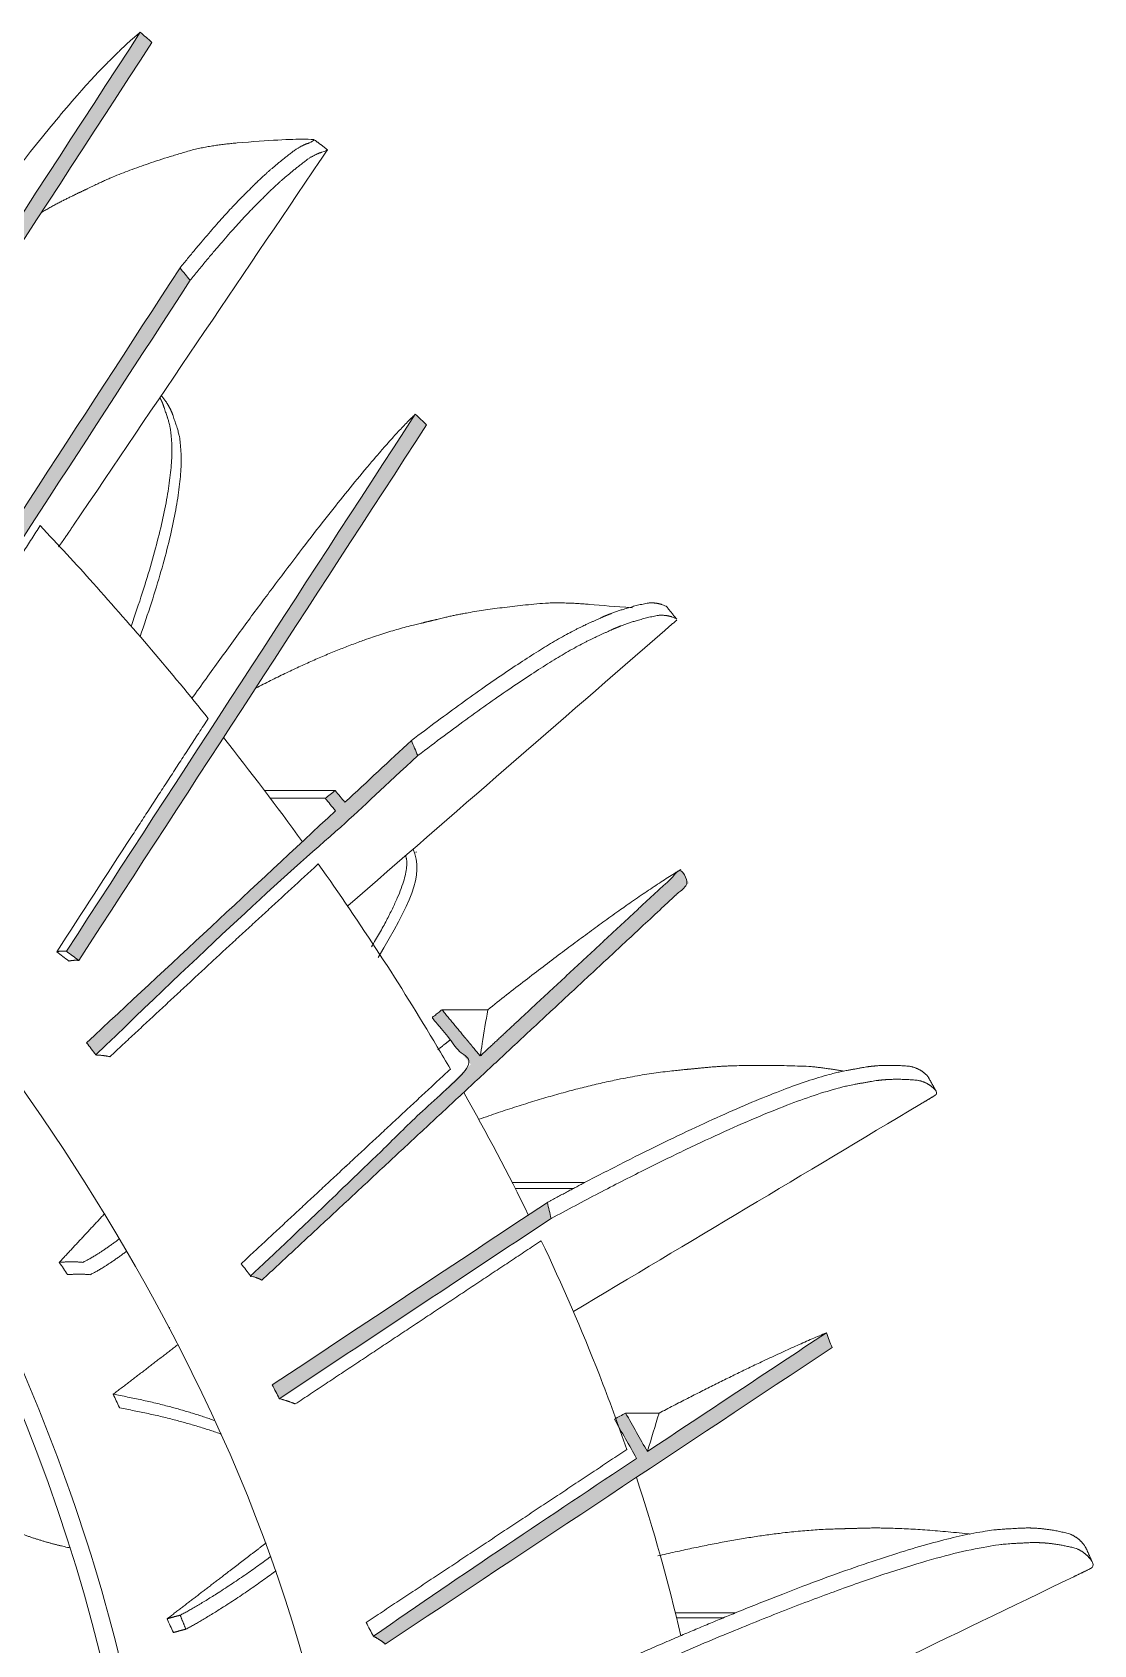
# Model space of a CAD drawing. Header units: metres. Extents: x -0.5 to 11.8, y -0.3 to 7.4.
# Drawn here: x 10.912 to 11.769, y 1.414 to 2.715 of the extents above; entities that cross this region are included whole.
import ezdxf

# ---------------------------------------------------------------- set-up
doc = ezdxf.new("R2010")
doc.units = ezdxf.units.M
doc.header["$MEASUREMENT"] = 0
doc.layers.add('ΣΧΕΔΙΑ', color=140, linetype='Continuous')

msp = doc.modelspace()

# ---------------------------------------------------------------- hatches: boundary and pattern name
at = {"layer": 'ΣΧΕΔΙΑ', "lineweight": 0}
h = msp.add_hatch(color=256, dxfattribs=at)
h.dxf.hatch_style = 1
edge = h.paths.add_edge_path()
edge.add_spline(control_points=[(10.71059384617635, 2.248811229352974), (10.80984210990621, 2.401600485982335), (10.90909037363593, 2.554389742611519), (11.00833863736564, 2.707178999240668)], knot_values=[0, 0, 0, 0, 0.5465829974962446, 0.5465829974962446, 0.5465829974962446, 0.5465829974962446], degree=3, periodic=0)
edge.add_spline(control_points=[(11.00833863736564, 2.707178999240668), (11.00520283087369, 2.709909991740183), (11.00206551051393, 2.712639250243093), (10.99892675858716, 2.715366858385927)], knot_values=[1.106649625031873, 1.106649625031873, 1.106649625031873, 1.106649625031873, 1.119124581132957, 1.119124581132957, 1.119124581132957, 1.119124581132957], degree=3, periodic=0)
edge.add_spline(control_points=[(10.99892675858716, 2.715366858385927), (10.89948085733877, 2.562273345657687), (10.80003495609032, 2.409179832929425), (10.70059010224517, 2.256085638037369)], knot_values=[0.5589781922993098, 0.5589781922993098, 0.5589781922993098, 0.5589781922993098, 1.106649625031873, 1.106649625031873, 1.106649625031873, 1.106649625031873], degree=3, periodic=0)
edge.add_spline(control_points=[(10.70059010224517, 2.256085638037369), (10.7005852050486, 2.256078098860272), (10.70058030785204, 2.256070559683174), (10.70057541065549, 2.256063020506069)], knot_values=[0.5589512220283208, 0.5589512220283208, 0.5589512220283208, 0.5589512220283208, 0.5589781922993098, 0.5589781922993098, 0.5589781922993098, 0.5589781922993098], degree=3, periodic=0)
edge.add_spline(control_points=[(10.70057541065549, 2.256063020506069), (10.70387475557023, 2.253676384764262), (10.70717337319202, 2.251288741854992), (10.71047122694121, 2.248900045470457)], knot_values=[0.5467344111549954, 0.5467344111549954, 0.5467344111549954, 0.5467344111549954, 0.5589512220283209, 0.5589512220283209, 0.5589512220283209, 0.5589512220283209], degree=3, periodic=0)
edge.add_spline(control_points=[(10.71047122692953, 2.24890004545253), (10.71053275400874, 2.248855971606034), (10.71059384617635, 2.248811229352974)], knot_values=[2.781111422077566, 2.781111422077566, 2.781111422077566, 2.783092415299355, 2.783092415299355, 2.783092415299355], weights=[0.9999890554042692, 0.9999943174987839, 1], degree=2, periodic=0)
h = msp.add_hatch(color=256, dxfattribs=at)
h.dxf.hatch_style = 1
edge = h.paths.add_edge_path()
edge.add_spline(control_points=[(10.78743034786848, 2.150153076436723), (10.79067726014339, 2.14760065607048), (10.79392329121404, 2.145047113430557), (10.79716843759198, 2.142492448869817)], knot_values=[0.4443545350578301, 0.4443545350578301, 0.4443545350578301, 0.4443545350578301, 0.4567446770419797, 0.4567446770419797, 0.4567446770419797, 0.4567446770419797], weights=[1, 1, 1, 1], degree=3, periodic=0)
edge.add_spline(control_points=[(10.79716843759198, 2.142492448869817), (10.87785286919503, 2.266706044189938), (10.95853730078524, 2.39091963949037), (11.03922173237505, 2.515133234790241)], knot_values=[0, 0, 0, 0, 0.4443545350578301, 0.4443545350578301, 0.4443545350578301, 0.4443545350578301], weights=[1, 1, 1, 1], degree=3, periodic=0)
edge.add_spline(control_points=[(11.03922173237508, 2.515136561623507), (11.03648882605201, 2.518478948406013), (11.03375591972895, 2.52182133518852), (11.03102301340588, 2.525163721971026)], knot_values=[0.9039251450548242, 0.9039251450548242, 0.9039251450548242, 0.9039251450548242, 1.903925145054824, 1.903925145054824, 1.903925145054824, 1.903925145054824], weights=[1, 1, 1, 1], degree=3, periodic=0)
edge.add_spline(control_points=[(11.03102301340588, 2.525163721971026), (10.94982545823684, 2.400160173475157), (10.8686279030568, 2.275156624962314), (10.78743034786848, 2.150153076436723)], knot_values=[0.4567446770419799, 0.4567446770419799, 0.4567446770419799, 0.4567446770419799, 0.9039251450548244, 0.9039251450548244, 0.9039251450548244, 0.9039251450548244], weights=[1, 1, 1, 1], degree=3, periodic=0)
h = msp.add_hatch(color=256, dxfattribs=at)
h.dxf.hatch_style = 1
edge = h.paths.add_edge_path()
edge.add_spline(control_points=[(11.23007632037976, 2.398536465271121), (11.22702535278086, 2.40139864649754), (11.22397438518208, 2.404260827724016), (11.22092341758335, 2.407123008950528)], knot_values=[0, 0, 0, 0, 0.01255007418139399, 0.01255007418139399, 0.01255007418139399, 0.01255007418139399], degree=3, periodic=0)
edge.add_spline(control_points=[(11.22092341758335, 2.407123008950528), (11.12706149384137, 2.262625835746888), (11.03319957009946, 2.118128662543299), (10.93933764635757, 1.973631489339731)], knot_values=[0.1119280355983663, 0.1119280355983663, 0.1119280355983663, 0.1119280355983663, 0.6288472208984047, 0.6288472208984047, 0.6288472208984047, 0.6288472208984047], degree=3, periodic=0)
edge.add_spline(control_points=[(10.93933764635757, 1.973631489339731), (10.9426430726874, 1.971160876957683), (10.94594769706002, 1.968689189909554), (10.94925151704959, 1.96621642931882)], knot_values=[0, 0, 0, 0, 0.01238014369884849, 0.01238014369884849, 0.01238014369884849, 0.01238014369884849], degree=3, periodic=0)
edge.add_spline(control_points=[(10.94925151704959, 1.96621642931882), (11.04285978482626, 2.110323107969549), (11.13646805260295, 2.2544297866203), (11.23007632037976, 2.398536465271121)], knot_values=[0.1139130507668583, 0.1139130507668583, 0.1139130507668583, 0.1139130507668583, 0.6294352943714587, 0.6294352943714587, 0.6294352943714587, 0.6294352943714587], degree=3, periodic=0)
h = msp.add_hatch(color=256, dxfattribs=at)
h.dxf.hatch_style = 1
edge = h.paths.add_edge_path()
edge.add_spline(control_points=[(11.16411780950355, 2.09381265536917), (11.16149449716292, 2.096975123695948), (11.1588711851134, 2.100137592282273), (11.15624787306389, 2.103300060868598)], knot_values=[0, 0, 0, 0, 0.01250412049662551, 0.01250412049662551, 0.01250412049662551, 0.01250412049662551], weights=[1, 1, 1, 1], degree=3, periodic=0)
edge.add_spline(control_points=[(11.15624787306389, 2.103300060868598), (11.15355483632262, 2.10121575047642), (11.15086179958136, 2.099131440084236), (11.14816876284011, 2.097047129692051)], knot_values=[0.01250412049662551, 0.01250412049662551, 0.01250412049662551, 0.01250412049662551, 1.012504120496625, 1.012504120496625, 1.012504120496625, 1.012504120496625], weights=[1, 1, 1, 1], degree=3, periodic=0)
edge.add_spline(control_points=[(11.14816876284011, 2.097047129692051), (11.15094305918994, 2.09370264573824), (11.15371735553975, 2.090358161784415), (11.15649165223392, 2.087013678137581)], knot_values=[1.012504120496625, 1.012504120496625, 1.012504120496625, 1.012504120496625, 1.02571770041878, 1.02571770041878, 1.02571770041878, 1.02571770041878], weights=[1, 1, 1, 1], degree=3, periodic=0)
edge.add_spline(control_points=[(11.15649165223392, 2.087013678137581), (11.08962211739782, 2.024508057871031), (11.02261024577647, 1.962166715043395), (10.95559837415449, 1.899825372215211)], knot_values=[1.02571770041878, 1.02571770041878, 1.02571770041878, 1.02571770041878, 1.300296114853996, 1.300296114853996, 1.300296114853996, 1.300296114853996], weights=[1, 1, 1, 1], degree=3, periodic=0)
edge.add_spline(control_points=[(10.95559837415449, 1.899825372215211), (10.95811495437064, 1.89651271000799), (10.9606308253142, 1.893199508587053), (10.96314598554859, 1.889885768300388)], knot_values=[1.300296114853996, 1.300296114853996, 1.300296114853996, 1.300296114853996, 1.312776586339834, 1.312776586339834, 1.312776586339834, 1.312776586339834], weights=[1, 1, 1, 1], degree=3, periodic=0)
edge.add_spline(control_points=[(10.96314598554859, 1.889885768300388), (11.04964580374734, 1.973767098329333), (11.11556344313156, 2.035090473659416), (11.16089890370124, 2.073855894290645)], knot_values=[1.312776586339834, 1.312776586339834, 1.312776586339834, 1.312776586339834, 1.427666886525326, 1.427666886525326, 1.427666886525326, 1.427666886525326], weights=[1, 1, 1, 1], degree=3, periodic=0)
edge.add_spline(control_points=[(11.16089890370124, 2.073855894290645), (11.17877382116092, 2.090483948706051), (11.19664822282327, 2.107112557561614), (11.22291802962025, 2.131552471000639)], knot_values=[1.427666886525326, 1.427666886525326, 1.427666886525326, 1.427666886525326, 1.500906546051793, 1.500906546051793, 1.500906546051793, 1.500906546051793], weights=[1, 1, 1, 1], degree=3, periodic=0)
edge.add_spline(control_points=[(11.22291802962025, 2.131552471000639), (11.22119298477779, 2.135600674162937), (11.21946793993535, 2.139648877325229), (11.2177428950929, 2.14369708048752)], knot_values=[1.500906546051793, 1.500906546051793, 1.500906546051793, 1.500906546051793, 2.500906546051793, 2.500906546051793, 2.500906546051793, 2.500906546051793], weights=[1, 1, 1, 1], degree=3, periodic=0)
edge.add_spline(control_points=[(11.2177428950929, 2.14369708048752), (11.19986712862558, 2.127069318640139), (11.18199272696322, 2.110440709784577), (11.16411780950355, 2.09381265536917)], knot_values=[2.500906546051793, 2.500906546051793, 2.500906546051793, 2.500906546051793, 2.574146205578259, 2.574146205578259, 2.574146205578259, 2.574146205578259], weights=[1, 1, 1, 1], degree=3, periodic=0)
h = msp.add_hatch(color=256, dxfattribs=at)
h.dxf.hatch_style = 1
edge = h.paths.add_edge_path()
edge.add_spline(control_points=[(11.44172727122474, 2.02876040715153), (11.43957324638183, 2.032412666548751), (11.43741519554608, 2.036062565560371), (11.43524649568721, 2.039706142805706)], knot_values=[0.4707317687269187, 0.4707317687269187, 0.4707317687269187, 0.4707317687269187, 0.4834548774568789, 0.4834548774568789, 0.4834548774568789, 0.4834548774568789], weights=[1, 1, 1, 1], degree=3, periodic=0)
edge.add_spline(control_points=[(11.43524649568721, 2.039706142805706), (11.38127850548449, 1.989504801198834), (11.3273132445668, 1.939301242239203), (11.27334951839978, 1.889095911862832)], knot_values=[0.4834548774568789, 0.4834548774568789, 0.4834548774568789, 0.4834548774568789, 0.7045743484745662, 0.7045743484745662, 0.7045743484745662, 0.7045743484745662], weights=[1, 1, 1, 1], degree=3, periodic=0)
edge.add_spline(control_points=[(11.27334951839978, 1.889095911862832), (11.2630514281301, 1.901511149573516), (11.252753101187, 1.913926176259594), (11.24245478815453, 1.926341213711638)], knot_values=[0.7045743484745662, 0.7045743484745662, 0.7045743484745662, 0.7045743484745662, 0.7529654202645817, 0.7529654202645817, 0.7529654202645817, 0.7529654202645817], weights=[1, 1, 1, 1], degree=3, periodic=0)
edge.add_spline(control_points=[(11.24245478815453, 1.926341213711638), (11.23976168518712, 1.924256928200847), (11.23706859888394, 1.92217265013641), (11.23437551534475, 1.920088368500615)], knot_values=[0.7529654202645817, 0.7529654202645817, 0.7529654202645817, 0.7529654202645817, 0.7631817087966503, 0.7631817087966503, 0.7631817087966503, 0.7631817087966503], weights=[1, 1, 1, 1], degree=3, periodic=0)
edge.add_spline(control_points=[(11.23437551534475, 1.920088368500615), (11.24482495629415, 1.907491139256706), (11.25527441181728, 1.894893921291953), (11.26570967307759, 1.882284045171616), (11.26570967307759, 1.882284045171616), (11.26570967307759, 1.882284045171616), (11.26570967307759, 1.882284045171623)], knot_values=[0.7631817087966503, 0.7631817087966503, 0.7631817087966503, 0.7631817087966503, 0.8122829225355291, 0.8122829225355291, 0.8122829225355291, 0.8137136847189893, 0.8137136847189893, 0.8137136847189893, 0.8137136847189893], weights=[1, 1, 1, 1, 1, 1, 1], degree=3, periodic=0)
edge.add_spline(control_points=[(11.26570967307759, 1.882284045171623), (11.17540281965874, 1.794653398930592), (11.1161652766127, 1.737735706751245), (11.08799704393947, 1.711530968633582)], knot_values=[0.8137136847189893, 0.8137136847189893, 0.8137136847189893, 0.8137136847189893, 0.9291313553146798, 0.9291313553146798, 0.9291313553146798, 0.9291313553146798], weights=[1, 1, 1, 1], degree=3, periodic=0)
edge.add_spline(control_points=[(11.08799704393947, 1.711530968633582), (11.0913705768424, 1.710730794749161), (11.09439705435007, 1.709597411086499), (11.09707427520384, 1.708131789553683)], knot_values=[0.9291313553146798, 0.9291313553146798, 0.9291313553146798, 0.9291313553146798, 1.013489540031981, 1.013489540031981, 1.013489540031981, 1.013489540031981], weights=[1, 0.99641905402744, 0.9965249171014926, 0.9968846090225135], degree=3, periodic=0)
edge.add_spline(control_points=[(11.09707427520385, 1.70813178955369), (11.21195860721076, 1.815007995419599), (11.32684293921769, 1.921884201285529), (11.44172727122474, 2.02876040715153)], knot_values=[0, 0, 0, 0, 0.4707317687269187, 0.4707317687269187, 0.4707317687269187, 0.4707317687269187], weights=[1, 1, 1, 1], degree=3, periodic=0)
h = msp.add_hatch(color=256, dxfattribs=at)
h.dxf.hatch_style = 1
edge = h.paths.add_edge_path()
edge.add_spline(control_points=[(11.10550023290974, 1.623578425162172), (11.10738230329719, 1.619877321225928), (11.10926388254575, 1.61617596088815), (11.11114496999225, 1.612474344294526)], knot_values=[0, 0, 0, 0, 0.0125700622306128, 0.0125700622306128, 0.0125700622306128, 0.0125700622306128], weights=[1, 1, 1, 1], degree=3, periodic=0)
edge.add_spline(control_points=[(11.11114496999225, 1.612474344294526), (11.18426977604154, 1.660951475973441), (11.25739458208652, 1.709428607649492), (11.33051938813136, 1.757905739325487)], knot_values=[1.279026361013163, 1.279026361013163, 1.279026361013163, 1.279026361013163, 1.542110655826279, 1.542110655826279, 1.542110655826279, 1.542110655826279], weights=[1, 1, 1, 1], degree=3, periodic=0)
edge.add_spline(control_points=[(11.33051938813136, 1.757905739325487), (11.32951859228229, 1.762241940789899), (11.32851779643322, 1.766578142254311), (11.32751700058417, 1.770914343718736)], knot_values=[0.2790263610131629, 0.2790263610131629, 0.2790263610131629, 0.2790263610131629, 1.279026361013163, 1.279026361013163, 1.279026361013163, 1.279026361013163], weights=[1, 1, 1, 1], degree=3, periodic=0)
edge.add_spline(control_points=[(11.32751700058417, 1.770914343718736), (11.25351046240328, 1.72180298904896), (11.17950534768593, 1.672690707125085), (11.10550023290974, 1.623578425162172)], knot_values=[0.0125700622306128, 0.0125700622306128, 0.0125700622306128, 0.0125700622306128, 0.2790263610131629, 0.2790263610131629, 0.2790263610131629, 0.2790263610131629], weights=[1, 1, 1, 1], degree=3, periodic=0)
h = msp.add_hatch(color=256, dxfattribs=at)
h.dxf.hatch_style = 1
edge = h.paths.add_edge_path()
edge.add_spline(control_points=[(11.55730721736583, 1.653704114679414), (11.55577687384952, 1.657691358929966), (11.55424370129791, 1.661677522790754), (11.55269698251946, 1.665658461768871)], knot_values=[3.491588889500963e-06, 3.491588889500963e-06, 3.491588889500963e-06, 3.491588889500963e-06, 0.01281969086688473, 0.01281969086688473, 0.01281969086688473, 0.01281969086688473], degree=3, periodic=0)
edge.add_spline(control_points=[(11.55269698251946, 1.665658461768871), (11.50454825237729, 1.633710697389624), (11.45640280607567, 1.601759703377937), (11.40825735979672, 1.569808709328171)], knot_values=[0.1995271688474239, 0.1995271688474239, 0.1995271688474239, 0.1995271688474239, 0.3728755180211086, 0.3728755180211086, 0.3728755180211086, 0.3728755180211086], degree=3, periodic=0)
edge.add_spline(control_points=[(11.40825735979672, 1.569808709328171), (11.40240006786355, 1.580141377374396), (11.39654278372203, 1.590474050356946), (11.39068550180536, 1.600806723910544)], knot_values=[0.05591232218644994, 0.05591232218644994, 0.05591232218644994, 0.05591232218644994, 0.09154443096926129, 0.09154443096926129, 0.09154443096926129, 0.09154443096926129], degree=3, periodic=0)
edge.add_spline(control_points=[(11.39068550180536, 1.600806723910544), (11.38805147859118, 1.599413601079178), (11.38541745706267, 1.598020478678791), (11.38278343598934, 1.596627355887357)], knot_values=[0, 0, 0, 0, 0.008939226531703627, 0.008939226531703627, 0.008939226531703627, 0.008939226531703627], degree=3, periodic=0)
edge.add_spline(control_points=[(11.38278343598934, 1.596627355887357), (11.38369616778422, 1.594129757195873), (11.38460265514464, 1.591629851604146), (11.38550285055383, 1.589127666082895)], knot_values=[7.780385845873107, 7.780385845873107, 7.780385845873107, 7.780385845873107, 7.788361920628344, 7.788361920628344, 7.788361920628344, 7.788361920628344], degree=3, periodic=0)
edge.add_spline(control_points=[(11.38550285055382, 1.589127666082888), (11.39019286270135, 1.580854024472274), (11.39488269904668, 1.572580270884806), (11.39957171798646, 1.564305999325192)], knot_values=[0.07352227037122593, 0.07352227037122593, 0.07352227037122593, 0.07352227037122593, 0.1020537234822827, 0.1020537234822827, 0.1020537234822827, 0.1020537234822827], degree=3, periodic=0)
edge.add_spline(control_points=[(11.39957171798646, 1.564305999325192), (11.33001650590212, 1.517885355330385), (11.26034974044373, 1.47165206481251), (11.18715116918155, 1.420730762398314)], knot_values=[0.01416834338708293, 0.01416834338708293, 0.01416834338708293, 0.01416834338708293, 0.2650045015738337, 0.2650045015738337, 0.2650045015738337, 0.2650045015738337], degree=3, periodic=0)
edge.add_spline(control_points=[(11.18715116918154, 1.420730762398314), (11.19252827244605, 1.417976580397344), (11.19669929882512, 1.414392147900983)], knot_values=[3.001393561582251, 3.001393561582251, 3.001393561582251, 3.086328386869836, 3.086328386869836, 3.086328386869836], weights=[0.997039763460851, 0.9963956647039842, 0.9965234985356473], degree=2, periodic=0)
edge.add_spline(control_points=[(11.19669929882511, 1.414392147900976), (11.31690193833871, 1.494162803493829), (11.43710457785234, 1.573933459086682), (11.55730721736583, 1.653704114679414)], knot_values=[0.2243794342445976, 0.2243794342445976, 0.2243794342445976, 0.2243794342445976, 0.6571707099859376, 0.6571707099859376, 0.6571707099859376, 0.6571707099859376], degree=3, periodic=0)

# ---------------------------------------------------------------- linework, layer by layer
for points, knots in [([(11.00833863736564, 2.707178999240668), (10.90909037363593, 2.554389742611519), (10.80984210990621, 2.401600485982335), (10.71059384617635, 2.248811229352974), (10.70725513840647, 2.251229557392293), (10.7039156472473, 2.253646805092977), (10.70057541065549, 2.256063020506069), (10.80002516159404, 2.409164754642411), (10.89947596009062, 2.562265806514183), (10.99892675858716, 2.715366858385927), (11.00206551051393, 2.712639250243093), (11.00520283087369, 2.709909991740183), (11.00833863736564, 2.707178999240668)], [0, 0, 0, 0, 0.5465829974962446, 0.5465829974962446, 0.5465829974962446, 0.5589512220283208, 0.5589512220283208, 0.5589512220283208, 1.106649625031873, 1.106649625031873, 1.106649625031873, 1.119124581132957, 1.119124581132957, 1.119124581132957, 1.119124581132957]), ([(11.13961108746133, 2.628372962259853), (11.13892483662971, 2.628870701998757), (11.13607938770855, 2.629083850256222), (11.12109859591525, 2.629084323002964), (11.10257293219811, 2.628239039766044), (11.0770486999073, 2.625981872496247)], [0.2491547969293008, 0.2491547969293008, 0.2491547969293008, 0.2491547969293008, 0.5003374496871249, 0.5003374496871249, 1.000842931992267, 1.000842931992267, 1.000842931992267, 1.000842931992267]), ([(11.03922173237505, 2.515133234790241), (10.95853730078524, 2.39091963949037), (10.87785286919503, 2.266706044189938), (10.79716843759198, 2.142492448869817), (10.79392329121404, 2.145047113430557), (10.79067726014339, 2.14760065607048), (10.78743034786848, 2.150153076436723), (10.8686279030568, 2.275156624962314), (10.94982545823684, 2.400160173475157), (11.03102301340588, 2.525163721971026), (11.03375591972895, 2.52182133518852), (11.03648882605201, 2.518478948406013), (11.03922173237508, 2.515136561623507)], [0, 0, 0, 0, 0.4443545350578301, 0.4443545350578301, 0.4443545350578301, 0.4567446770419797, 0.4567446770419797, 0.4567446770419797, 0.9039251450548242, 0.9039251450548242, 0.9039251450548242, 1.903925145054824, 1.903925145054824, 1.903925145054824, 1.903925145054824]), ([(10.92174201467179, 0.7056091252537584), (10.96823825240183, 0.8357142577981023), (11.10716082843013, 1.471480862702556), (10.66106251167889, 2.101102533128852), (10.30804201910374, 2.405609125253754)], [4.06383112586437, 4.06383112586437, 4.06383112586437, 4.06383112586437, 4.475670749647875, 6.002104501895248, 6.002104501895248, 6.002104501895248, 6.002104501895248]), ([(10.91820465988326, 2.317121886361278), (10.93262260637523, 2.301820130498875), (10.97922299959917, 2.251203623059979), (11.02387405353663, 2.198813256939061), (11.05381406645905, 2.161581397608991)], [6.917301362807222, 6.917301362807222, 6.917301362807222, 6.917301362807222, 6.980381850969412, 7.123710120735165, 7.123710120735165, 7.123710120735165, 7.123710120735165]), ([(11.16411780950355, 2.09381265536917), (11.16149449716292, 2.096975123695948), (11.1588711851134, 2.100137592282273), (11.15624787306389, 2.103300060868598), (11.15355483632262, 2.10121575047642), (11.15086179958136, 2.099131440084236), (11.14816876284011, 2.097047129692051), (11.15094305918994, 2.09370264573824), (11.15371735553975, 2.090358161784415), (11.15649165223392, 2.087013678137581), (11.08962211739782, 2.024508057871031), (11.02261024577647, 1.962166715043395), (10.95559837415449, 1.899825372215211), (10.95811495437064, 1.89651271000799), (10.9606308253142, 1.893199508587053), (10.96314598554859, 1.889885768300388), (11.04964580374734, 1.973767098329333), (11.11556344313156, 2.035090473659416), (11.16089890370124, 2.073855894290645), (11.17877382116092, 2.090483948706051), (11.19664822282327, 2.107112557561614), (11.22291802962025, 2.131552471000639), (11.22119298477779, 2.135600674162937), (11.21946793993535, 2.139648877325229), (11.2177428950929, 2.14369708048752), (11.19986712862558, 2.127069318640139), (11.18199272696322, 2.110440709784577), (11.16411780950355, 2.09381265536917)], [0, 0, 0, 0, 0.01250412049662551, 0.01250412049662551, 0.01250412049662551, 1.012504120496625, 1.012504120496625, 1.012504120496625, 1.02571770041878, 1.02571770041878, 1.02571770041878, 1.300296114853996, 1.300296114853996, 1.300296114853996, 1.312776586339834, 1.312776586339834, 1.312776586339834, 1.427666886525326, 1.427666886525326, 1.427666886525326, 1.500906546051793, 1.500906546051793, 1.500906546051793, 2.500906546051793, 2.500906546051793, 2.500906546051793, 2.574146205578259, 2.574146205578259, 2.574146205578259, 2.574146205578259]), ([(11.14260316587193, 2.044104631991459), (11.17653742929959, 1.996209342214556), (11.21248636191751, 1.941189090833461), (11.24573068259914, 1.884537892137473), (11.24922948928504, 1.878504065400321)], [7.270995313750333, 7.270995313750333, 7.270995313750333, 7.270995313750333, 7.447100657165973, 7.468022107577971, 7.468022107577971, 7.468022107577971, 7.468022107577971]), ([(11.22172570599329, 2.053251326472932), (11.22164162402802, 2.053490419744307), (11.22155754206276, 2.053729513015675), (11.22147261078472, 2.0539710213706), (11.22147176147193, 2.05397343645415), (11.22147091215915, 2.0539758515377)], [3.799030591723751, 3.799030591723751, 3.799030591723751, 3.799030591723751, 3.806347495188895, 3.806347495188895, 3.806421403304705, 3.806421403304705, 3.806421403304705, 3.806421403304705]), ([(11.11114496999225, 1.612474344294526), (11.10926388254575, 1.61617596088815), (11.10738230329719, 1.619877321225928), (11.10550023290974, 1.623578425162172), (11.17950534768593, 1.672690707125085), (11.25351046240328, 1.72180298904896), (11.32751700058417, 1.770914343718736), (11.32851779643322, 1.766578142254311), (11.32951859228229, 1.762241940789899), (11.33051938813136, 1.757905739325487), (11.25739458208652, 1.709428607649492), (11.18426977604154, 1.660951475973441), (11.11114496999225, 1.612474344294526)], [0, 0, 0, 0, 0.0125700622306128, 0.0125700622306128, 0.0125700622306128, 0.2790263610131629, 0.2790263610131629, 0.2790263610131629, 1.279026361013163, 1.279026361013163, 1.279026361013163, 1.542110655826279, 1.542110655826279, 1.542110655826279, 1.542110655826279]), ([(10.93674201467179, 0.7056091252537584), (10.98323825240183, 0.8357142577981023), (11.06012867693524, 1.18759633163257), (10.95780580093513, 1.537595987244053), (10.85605475084352, 1.73729366710004)], [4.06383112586437, 4.06383112586437, 4.06383112586437, 4.06383112586437, 4.475670749647875, 5.136620495350646, 5.136620495350646, 5.136620495350646, 5.136620495350646]), ([(11.32260119730346, 1.739974424832106), (11.33945985236455, 1.704430790096119), (11.36366131932503, 1.648711877390284), (11.38472121756224, 1.591723129508701), (11.39172314295038, 1.571511113239232)], [7.62484947329309, 7.62484947329309, 7.62484947329309, 7.62484947329309, 7.742882179965827, 7.807040859065366, 7.807040859065366, 7.807040859065366, 7.807040859065366]), ([(11.07777157288143, 0.7056091252537584), (11.13146080362199, 0.8357142577981023), (11.21237508605888, 1.156400776329612), (11.12141673695177, 1.475523847591383), (11.03244367708742, 1.650143309588088)], [4.06383112586437, 4.06383112586437, 4.06383112586437, 4.06383112586437, 4.475670749647875, 5.041514030450207, 5.041514030450207, 5.041514030450207, 5.041514030450207])]:
    msp.add_open_spline(points, degree=3, knots=knots, dxfattribs=at)
for points, weights, degree, knots in [([(10.78445106952388, 2.449430139890673), (10.91556785211509, 2.634218362885583), (10.97119844607871, 2.689442971381361), (10.97629754739111, 2.694504860057968), (10.98139664870353, 2.699566748734604), (10.98915714934604, 2.707270614165104), (10.99892675858716, 2.71536685838592)], [0.9566699611325409, 0.9177346701705311, 1, 1, 1, 0.9824956388063932, 0.9678499730480343], 2, [3.447567686486765, 3.447567686486765, 3.447567686486765, 3.799030591723751, 3.799030591723751, 3.856020894877937, 3.856020894877937, 3.910492022404973, 3.910492022404973, 3.910492022404973]), ([(10.91926741499216, 2.569951209187138), (10.93197159275768, 2.577418011723161), (10.94392777802322, 2.583157218491245), (10.95447407526929, 2.588219650963516), (10.96502037251538, 2.59328208343581), (10.99252310491313, 2.606483942089937), (11.04227912479848, 2.620748300758251)], [0.983067707690982, 0.9907711912347651, 1, 1, 1, 0.9703765480728925, 0.9489405088783456], 2, [3.759602269400972, 3.759602269400972, 3.759602269400972, 3.799030591723751, 3.799030591723751, 3.856020894877937, 3.856020894877937, 3.948204940320386, 3.948204940320386, 3.948204940320386]), ([(11.03102301340587, 2.525163721971026), (11.06225605513357, 2.56370880083594), (11.08184382780122, 2.583160736548791), (11.08694122111564, 2.588222780546211), (11.09203861443006, 2.593284824543638), (11.10533164429465, 2.606485670129388), (11.12440328843858, 2.620748300758251)], [0.9555632044970706, 0.969393295519084, 1, 1, 1, 0.9703765480728925, 0.9489405088783456], 2, [3.668269294116467, 3.668269294116467, 3.668269294116467, 3.799030591723751, 3.799030591723751, 3.856020894877937, 3.856020894877937, 3.948204940320386, 3.948204940320386, 3.948204940320386]), ([(11.03922173237507, 2.515133234790248), (11.07187693421628, 2.555597909782186), (11.09212529948611, 2.575705658697707), (11.09722258667178, 2.580767547374322), (11.10231987385743, 2.58582943605095), (11.11561262695839, 2.599029876589661), (11.13468379901605, 2.613291816314288)], [0.9546771961623461, 0.9683930791166483, 1, 1, 1, 0.9703765480728925, 0.9489405088783456], 2, [3.663996060624369, 3.663996060624369, 3.663996060624369, 3.799030591723751, 3.799030591723751, 3.856020894877937, 3.856020894877937, 3.948204940320386, 3.948204940320386, 3.948204940320386]), ([(10.99879774717309, 2.227678482846869), (11.04301676435855, 2.353736945005515), (11.02853694681489, 2.396509000505262), (11.02682332273002, 2.401570889181883), (11.02510969864514, 2.406632777858505), (11.02257370087364, 2.414123883122954), (11.01606797739531, 2.421987108003435)], [0.9456392384402481, 0.9350803581865744, 1, 1, 1, 0.9829708301591886, 0.9686472523407321], 2, [3.521673824711584, 3.521673824711584, 3.521673824711584, 3.799030591723751, 3.799030591723751, 3.856020894877937, 3.856020894877937, 3.909013293276182, 3.909013293276182, 3.909013293276182]), ([(10.99175794015787, 2.236494732366516), (11.03541635750756, 2.361443180251889), (11.02102108923347, 2.403965484949232), (11.01930746514859, 2.409027373625854), (11.01759384106371, 2.414089262302475), (11.01652658364494, 2.417241843017713), (11.01475350625168, 2.420464305280603)], [0.9455261428038724, 0.9354349563489092, 1, 1, 1, 0.9927620044999665, 0.986012787363844], 2, [3.523188777615611, 3.523188777615611, 3.523188777615611, 3.799030591723751, 3.799030591723751, 3.856020894877937, 3.856020894877937, 3.878544526078282, 3.878544526078282, 3.878544526078282]), ([(11.04067820379812, 2.177778681896065), (11.16443244989523, 2.35104430563554), (11.21774268094383, 2.403965484949254), (11.21933304926359, 2.405544246949894), (11.22092341758335, 2.407123008950528)], [0.9538577154116255, 0.920894538305751, 1, 1, 1], 2, [3.461067619414431, 3.461067619414431, 3.461067619414431, 3.799030591723751, 3.799030591723751, 3.816805404797034, 3.816805404797034, 3.816805404797034]), ([(11.09224021553305, 2.186088843884029), (11.16542469796074, 2.223795605423042), (11.22073553567167, 2.237181872228973), (11.23227958399872, 2.239975749836347), (11.2438236323258, 2.242769627443742), (11.27392830930553, 2.250055527546429), (11.32606955257511, 2.25461184250512)], [0.9499401571665781, 0.9621241100259048, 1, 1, 1, 0.9703765480728925, 0.9489405088783456], 2, [3.637213087845424, 3.637213087845424, 3.637213087845424, 3.799030591723751, 3.799030591723751, 3.856020894877937, 3.856020894877937, 3.948204940320386, 3.948204940320386, 3.948204940320386]), ([(11.21774289509287, 2.143697080487485), (11.31439137829751, 2.216948648547884), (11.35855573300659, 2.237181216737831), (11.36465446118049, 2.239975165261775), (11.37075318935438, 2.24276911378572), (11.38665750961199, 2.250055198825265), (11.40813500810096, 2.25461184250512)], [0.9441639654009313, 0.9438420088482155, 1, 1, 1, 0.9703765480728925, 0.9489405088783456], 2, [3.55910630328543, 3.55910630328543, 3.55910630328543, 3.799030591723751, 3.799030591723751, 3.856020894877937, 3.856020894877937, 3.948204940320386, 3.948204940320386, 3.948204940320386]), ([(11.22291802962025, 2.131552471000631), (11.32176131286009, 2.206677229995179), (11.36662391932751, 2.227226945771982), (11.37272246642187, 2.230020439492222), (11.37882101351622, 2.232813933212469), (11.39472486155289, 2.240098832210684), (11.41620152068365, 2.244653367738302)], [0.9441861864100816, 0.9430031428769083, 1, 1, 1, 0.9703765480728925, 0.9489405088783456], 2, [3.55552240868498, 3.55552240868498, 3.55552240868498, 3.799030591723751, 3.799030591723751, 3.856020894877937, 3.856020894877937, 3.948204940320386, 3.948204940320386, 3.948204940320386]), ([(11.18565743748317, 1.977189901829803), (11.219138229175, 2.033480446052486), (11.21323541156529, 2.05026554340548), (11.21310801464822, 2.050627805937864), (11.21298061773115, 2.050990068470249)], [0.9455457750452314, 0.9529518846620637, 1, 1, 1], 2, [3.598026507295069, 3.598026507295069, 3.598026507295069, 3.799030591723751, 3.799030591723751, 3.806421403304705, 3.806421403304705, 3.806421403304705]), ([(11.09707427520385, 1.70813178955369), (11.21195860721076, 1.815007995419599), (11.32684293921769, 1.921884201285529), (11.44172727122474, 2.02876040715153), (11.43957324638183, 2.032412666548751), (11.43741519554608, 2.036062565560371), (11.43524649568721, 2.039706142805706), (11.38127850548449, 1.989504801198834), (11.3273132445668, 1.939301242239203), (11.27334951839978, 1.889095911862832), (11.2630514281301, 1.901511149573516), (11.252753101187, 1.913926176259594), (11.24245478815453, 1.926341213711638), (11.23976168518712, 1.924256928200847), (11.23706859888394, 1.92217265013641), (11.23437551534475, 1.920088368500615), (11.24482495629415, 1.907491139256706), (11.25527441181728, 1.894893921291953), (11.26570967307759, 1.882284045171616), (11.26570967307759, 1.882284045171616), (11.26570967307759, 1.882284045171616), (11.26570967307759, 1.882284045171623), (11.17540281965874, 1.794653398930592), (11.1161652766127, 1.737735706751245), (11.08799704393947, 1.711530968633582), (11.0913705768424, 1.710730794749161), (11.09439705435007, 1.709597411086499), (11.09707427520384, 1.708131789553683)], [1, 1, 1, 1, 1, 1, 1, 1, 1, 1, 1, 1, 1, 1, 1, 1, 1, 1, 1, 1, 1, 1, 1, 1, 1, 0.99641905402744, 0.9965249171014926, 0.9968846090225135], 3, [0, 0, 0, 0, 0.4707317687269187, 0.4707317687269187, 0.4707317687269187, 0.4834548774568789, 0.4834548774568789, 0.4834548774568789, 0.7045743484745662, 0.7045743484745662, 0.7045743484745662, 0.7529654202645817, 0.7529654202645817, 0.7529654202645817, 0.7631817087966503, 0.7631817087966503, 0.7631817087966503, 0.8122829225355291, 0.8122829225355291, 0.8122829225355291, 0.8137136847189893, 0.8137136847189893, 0.8137136847189893, 0.9291313553146798, 0.9291313553146798, 0.9291313553146798, 1.013489540031981, 1.013489540031981, 1.013489540031981, 1.013489540031981]), ([(11.27250396551139, 1.838069450121779), (11.36600451887598, 1.87097985760775), (11.43159682103823, 1.877416016866547), (11.44347548409483, 1.878581595214811), (11.45535414715145, 1.879747173563089), (11.48633143554621, 1.882786779659263), (11.53867770624242, 1.880656529645385)], [0.9469324234149791, 0.956599464086991, 1, 1, 1, 0.9703765480728925, 0.9489405088783456], 2, [3.613610093532736, 3.613610093532736, 3.613610093532736, 3.799030591723751, 3.799030591723751, 3.856020894877937, 3.856020894877937, 3.948204940320386, 3.948204940320386, 3.948204940320386]), ([(11.35754030983125, 1.786835752779815), (11.51000948531568, 1.866651752811741), (11.56941692162467, 1.87741552754435), (11.57585027499518, 1.878581158831565), (11.58228362836569, 1.879746790118787), (11.59906058733441, 1.882786534269648), (11.62074316176827, 1.880656529645385)], [0.948023538268141, 0.9294783702178694, 1, 1, 1, 0.9703765480728925, 0.9489405088783456], 2, [3.497740401352496, 3.497740401352496, 3.497740401352496, 3.799030591723751, 3.799030591723751, 3.856020894877937, 3.856020894877937, 3.948204940320386, 3.948204940320386, 3.948204940320386]), ([(11.33051938813137, 1.75790573932548), (11.50926372016571, 1.85412973740722), (11.57569278766167, 1.866161487590304), (11.58212588283563, 1.867326661164981), (11.58855897800959, 1.868491834739665), (11.60533526365096, 1.871530385263497), (11.62701664126602, 1.869398259003646)], [0.9531241414727176, 0.9217920692637795, 1, 1, 1, 0.9703765480728925, 0.9489405088783456], 2, [3.464902148962939, 3.464902148962939, 3.464902148962939, 3.799030591723751, 3.799030591723751, 3.856020894877937, 3.856020894877937, 3.948204940320386, 3.948204940320386, 3.948204940320386]), ([(11.41675011451927, 1.485526143944767), (11.50144925276442, 1.505697220734184), (11.55984069440667, 1.507335210764396), (11.57178264355151, 1.507670204953435), (11.58372459269637, 1.508005199142495), (11.6148669191428, 1.508878800115561), (11.66689299136097, 1.503416843755204)], [0.9494694200314697, 0.9613768843509587, 1, 1, 1, 0.9703765480728925, 0.9489405088783456], 2, [3.634020708903668, 3.634020708903668, 3.634020708903668, 3.799030591723751, 3.799030591723751, 3.856020894877937, 3.856020894877937, 3.948204940320386, 3.948204940320386, 3.948204940320386]), ([(11.47910407580819, 1.439523860249246), (11.63766888172855, 1.504240977753618), (11.69766075747248, 1.507334810437555), (11.70415740099052, 1.507669847937258), (11.71065404450856, 1.508004885436961), (11.72759605211478, 1.50887859935596), (11.74895844688684, 1.503416843755204)], [0.948023538268141, 0.9294783702178694, 1, 1, 1, 0.9703765480728925, 0.9489405088783456], 2, [3.497740401352496, 3.497740401352496, 3.497740401352496, 3.799030591723751, 3.799030591723751, 3.856020894877937, 3.856020894877937, 3.948204940320386, 3.948204940320386, 3.948204940320386]), ([(11.37846680904632, 1.382233677043793), (11.62169968132963, 1.491371598200089), (11.70296526578223, 1.495557047195582), (11.7094616126551, 1.495891630754862), (11.71595795952798, 1.496226214314149), (11.73289919354014, 1.497098744443065), (11.75426021327247, 1.491634884691592)], [0.9691651168570974, 0.9067975276395144, 1, 1, 1, 0.9703765480728925, 0.9489405088783456], 2, [3.400840834519958, 3.400840834519958, 3.400840834519958, 3.799030591723751, 3.799030591723751, 3.856020894877937, 3.856020894877937, 3.948204940320386, 3.948204940320386, 3.948204940320386])]:
    msp.add_rational_spline(points, weights, degree=degree, knots=knots, dxfattribs=at)
for points, weights in [([(11.04227912479848, 2.620748300758251), (11.06022369153746, 2.624714979040228), (11.07704869990729, 2.625981872496254)], [0.9317091503071666, 0.9197974612040968, 0.9115340526561807]), ([(11.12440328843859, 2.620748300758259), (11.13067215090346, 2.624714979040242), (11.13528106697979, 2.62598187249624)], [0.9317091503071666, 0.9197974612040932, 0.9115340526561757]), ([(11.13468379901605, 2.613291816314288), (11.1409526614809, 2.617258494596271), (11.14556157755725, 2.618525388052277)], [0.9317091503071666, 0.9197974612040932, 0.9115340526561757]), ([(11.32606955257511, 2.254611842505128), (11.34458969407436, 2.255199384862728), (11.36136244006126, 2.253551510919998)], [0.9317091503071666, 0.9197974612040968, 0.9115340526561807]), ([(11.40813500810098, 2.25461184250512), (11.41498779193869, 2.255199384862742), (11.41955317855203, 2.253551510919991)], [0.9317091503071666, 0.9197974612040932, 0.9115340526561757]), ([(11.41620152068365, 2.244653367738309), (11.42305430452136, 2.245240910095923), (11.42761969113469, 2.243593036153165)], [0.9317091503071666, 0.9197974612040932, 0.9115340526561757]), ([(11.27936074860376, 1.926341205860737), (11.37682304117196, 2.003462607966398), (11.4352464956872, 2.039706142805706)], [0.948023951172533, 0.9347155171561774, 0.9672700099829672]), ([(10.93933764635758, 1.973631489339724), (10.93579736799157, 1.974054259857837), (10.93149273654318, 1.973271956562925)], [0.998351285732143, 0.9971707281921334, 0.9967439557720121]), ([(10.94925151704959, 1.966216429318827), (10.94566949482329, 1.966575414476345), (10.94132335255807, 1.965728728856753)], [0.9982281391269188, 0.9970873701615589, 0.9967006550627]), ([(11.23909275414935, 1.894076689288809), (11.24470999478675, 1.898617862975208), (11.24919096267322, 1.902224612476324)], [0.9551943020762133, 0.9541110586934344, 0.9531341784304497]), ([(10.97435783405406, 1.888470454121517), (10.96927258416111, 1.889685341497149), (10.96314598554859, 1.889885768300388)], [0.9965638377890973, 0.9967816804046618, 0.9977710448109]), ([(11.53867770624242, 1.880656529645393), (11.55322709250899, 1.879312525037051), (11.56648900098902, 1.876818689524818)], [0.9317091503071666, 0.9222781478846732, 0.9151340984751017]), ([(11.62074316176827, 1.880656529645393), (11.62750175373277, 1.878954426150678), (11.63162863745081, 1.875413547934684)], [0.9317091503071666, 0.9197974612040932, 0.9115340526561757]), ([(11.62701664126604, 1.869398259003645), (11.6337752332305, 1.867696155508931), (11.63790211694857, 1.86415527729293)], [0.9317091503071666, 0.9197974612040932, 0.9115340526561757]), ([(11.32751700058415, 1.770914343718729), (11.34285129141532, 1.779147407990415), (11.35754030983126, 1.786835752779801)], [0.9525388351446196, 0.9498494737027495, 0.9480235382681408]), ([(10.95259653622426, 1.722501294756334), (10.96533551345257, 1.72883837876558), (10.98220023898707, 1.741598905807884)], [1, 0.8866339536683825, 0.8610258999111617]), ([(10.95849117717584, 1.712542729094004), (10.97126909960282, 1.71889918663625), (10.98818901083792, 1.731711591514717)], [1, 0.8863267713382204, 0.8608877665122736]), ([(10.93357785857848, 1.722497602946731), (10.94394519001337, 1.7233553164657), (10.95259653622426, 1.722501294756334)], [0.9970327030295678, 0.9978643399837746, 1]), ([(10.94014384228178, 1.712592922504108), (10.95012104116724, 1.713368991006014), (10.95849117717584, 1.712542729094004)], [0.9970880277752618, 0.9979336157199992, 1]), ([(11.41766152248463, 1.600806723128535), (11.49667102513458, 1.642168214416905), (11.55269698251946, 1.665658461768871)], [0.948023951172533, 0.9383215488992938, 0.9529953693531632]), ([(11.05889540189451, 1.594845018484008), (11.02145480975982, 1.608154699506208), (10.97707150863459, 1.61601615162153)], [0.9998857491900817, 0.9957118599072062, 0.9966870063750575]), ([(11.06445124394684, 1.583841129864147), (11.02681001110658, 1.59714568393629), (10.98218758057714, 1.604961749340674)], [0.9998059661185283, 0.995667456512658, 0.9967133121728826]), ([(11.12402190227269, 1.608190529080851), (11.11820038159297, 1.610770491628493), (11.11114496999225, 1.612474344294526)], [0.9974462768304404, 0.9983193647695114, 1]), ([(10.9022231596772, 1.503677577249334), (10.92266321605887, 1.496129836649878), (10.94251020315857, 1.491979195097358)], [0.9988902989430811, 0.9861563633101411, 0.9792907728066554]), ([(11.66689299136098, 1.503416843755218), (11.66752670414949, 1.503318428499), (11.66815786780921, 1.503218025305877)], [0.9317091503071666, 0.9312900102459322, 0.9308753872864544]), ([(11.74895844688684, 1.503416843755218), (11.75552582129856, 1.500584999643323), (11.75931567071592, 1.496134478329978)], [0.9317091503071666, 0.9197974612040932, 0.9115340526561757]), ([(11.03113988184577, 1.437705434563128), (11.06490525038503, 1.455526118711127), (11.10419204424414, 1.485086402663086)], [1, 0.7586966583301143, 0.9149942098248673]), ([(11.75426021327248, 1.491634884691599), (11.7608275876842, 1.488803040579718), (11.76461743710156, 1.484352519266373)], [0.9317091503071666, 0.9197974612040932, 0.9115340526561757]), ([(11.03572195855283, 1.426447117877075), (11.06933028055054, 1.444184916010947), (11.10854349562322, 1.47365466177974)], [1, 0.7595491224037866, 0.9138948520558083]), ([(11.02056351879423, 1.434776093687638), (11.02616358550829, 1.436470967835511), (11.03113988184577, 1.437705434563128)], [0.9979879625432118, 0.9987818590786438, 1]), ([(11.37670845442641, 1.395598751093473), (11.43100442364938, 1.419896225594947), (11.47910407580819, 1.439523860249238)], [0.9682012789982178, 0.9537967014788511, 0.9480235382681408]), ([(11.02566855625231, 1.423681486453106), (11.03097997090867, 1.425274408193708), (11.03572195855283, 1.426447117877075)], [0.9980597242156599, 0.9988362647528519, 1]), ([(11.19669929882512, 1.414392147900983), (11.19252827244605, 1.417976580397344), (11.18715116918154, 1.420730762398314)], [0.9965234985356473, 0.9963956647039842, 0.997039763460851])]:
    msp.add_rational_spline(points, weights, degree=2, dxfattribs=at)
for points, degree in [([(11.13528106697977, 2.625981872496247), (11.13742581297262, 2.627119061428687), (11.13863779970115, 2.627835435637287), (11.13961108746129, 2.628372962259853)], 3), ([(11.13961108746129, 2.628372962259853), (11.14475134275003, 2.624644720037871), (11.14999183531364, 2.620473518340972)], 2), ([(11.15001394598465, 2.620458561917197), (11.14712802468105, 2.616191477712526), (11.14424210337744, 2.611924393507856)], 2), ([(11.14556157755724, 2.618525388052277), (11.14820142506598, 2.619356967978341), (11.14967834979741, 2.619996902450104), (11.14999183531364, 2.620473518340972)], 3), ([(11.14424210337747, 2.611924393507891), (11.07785628545686, 2.513767221062217), (11.01147046753626, 2.41561004861655), (10.94508464961567, 2.31745287617089)], 3), ([(11.03244367708742, 1.650143309588088), (10.88140066496609, 1.946581911960557), (10.6256567999722, 2.213981987517364), (10.36913185759003, 2.405609125253754)], 3), ([(11.22092341758335, 2.407123008950528), (11.12706149384137, 2.262625835746888), (11.03319957009946, 2.118128662543299), (10.93933764635757, 1.973631489339731)], 3), ([(11.23007632037976, 2.398536465271121), (11.13646805260295, 2.2544297866203), (11.04285978482626, 2.110323107969549), (10.94925151704959, 1.96621642931882)], 3), ([(11.22092341758335, 2.407123008950528), (11.22397438518208, 2.404260827724016), (11.22702535278086, 2.40139864649754), (11.23007632037976, 2.398536465271121)], 3), ([(10.8629207188555, 2.232012318628264), (10.89056268936937, 2.274567102494771), (10.91820465988326, 2.317121886361278)], 2), ([(10.94508464961567, 2.317452876170897), (10.94135352883158, 2.311876338572766), (10.93846780561493, 2.307808697634556)], 2), ([(10.93846780561493, 2.307808697634556), (10.93689578802513, 2.305344936185314), (10.9352820882804, 2.302958941569578), (10.93288617289476, 2.300018830367755)], 3), ([(11.39600826782866, 2.250872196023295), (11.3815855410997, 2.251828745096212), (11.37210117538528, 2.252626258572874), (11.36136244006126, 2.253551510919991)], 3), ([(11.41955317855201, 2.253551510919984), (11.42199417921674, 2.252803817968164), (11.42343481011561, 2.252139531467428), (11.42388125269137, 2.251588377907588)], 3), ([(11.43192785159188, 2.240897642398181), (11.42710367971736, 2.236706840585696), (11.42227950784284, 2.232516038773213)], 2), ([(11.42388125269132, 2.251588377907588), (11.42791450898266, 2.246609140524178), (11.431947765274, 2.241629903140769)], 2), ([(11.42761969113469, 2.243593036153172), (11.43006069179943, 2.242845343201346), (11.4315013226983, 2.242181056700609), (11.43194776527405, 2.241629903140769)], 3), ([(11.42227950784287, 2.232516038773241), (11.33696545182537, 2.158402945399317), (11.25165139580786, 2.084289852025407), (11.16633733979036, 2.01017675865149)], 3), ([(10.9919537082538, 2.066349523621405), (11.02288388735643, 2.113965460615198), (11.05381406645905, 2.161581397608991)], 2), ([(11.06612811594371, 2.146143895969587), (11.08794310540127, 2.118572276210422), (11.10917186363211, 2.090539207058832), (11.12976444663433, 2.062045814827087)], 3), ([(11.14010032138876, 2.103300039474057), (11.11985293990945, 2.10330002595353), (11.09960555843015, 2.103300012433003)], 2), ([(11.13256225559894, 2.097047109014355), (11.11827016885114, 2.097047099470572), (11.10397808210335, 2.097047089926797)], 2), ([(11.13256225559894, 2.097047109014355), (11.14036550921953, 2.097047119353206), (11.14816876284011, 2.097047129692044)], 2), ([(11.14010032138876, 2.103300039474057), (11.14817409722632, 2.103300050171335), (11.15624787306389, 2.103300060868598)], 2), ([(10.93149273654318, 1.973271956562918), (10.95164639383989, 2.0042978123412), (10.9718000511366, 2.035323668119489), (10.9919537082538, 2.066349523621405)], 3), ([(11.05829151227999, 1.966554203801195), (11.10044733907596, 2.005329417896327), (11.14260316587193, 2.044104631991459)], 2), ([(11.19095199955947, 1.968489537363929), (11.21664135405324, 2.011676749258733), (11.2281623861076, 2.034948151702466), (11.2192295668958, 2.056124715520582)], 3), ([(10.94132335255807, 1.965728728856753), (10.93804730877005, 1.968244216995501), (10.93477043581282, 1.970758626461155), (10.93149273654318, 1.973271956562925)], 3), ([(10.94925151704959, 1.96621642931882), (10.94594769706002, 1.968689189909554), (10.9426430726874, 1.971160876957683), (10.93933764635757, 1.973631489339731)], 3), ([(10.97435783405405, 1.888470454121517), (11.01632467316702, 1.927512328961356), (11.05829151227999, 1.966554203801195)], 2), ([(11.24245478815453, 1.926341213711638), (11.24813169330023, 1.926341209921489), (11.25380859844593, 1.926341206131333)], 2), ([(11.25380859844593, 1.926341206131333), (11.26658467352486, 1.926341205996039), (11.27936074860378, 1.92634120586073)], 2), ([(11.27494939338472, 1.89902529474984), (11.27641984063071, 1.908130594560099), (11.27789029461725, 1.917235900210422), (11.27936074860378, 1.92634120586073)], 3), ([(11.27334951839978, 1.889095911862832), (11.27388195535252, 1.892406973595776), (11.27441567425424, 1.895716134073439), (11.27494939338472, 1.89902529474984)], 3), ([(11.24922948928504, 1.878504065400321), (11.20700725651724, 1.839224975183548), (11.16478502374945, 1.799945884966775)], 2), ([(11.6316286374508, 1.875413547934684), (11.63333962318134, 1.874082417113343), (11.6344786536806, 1.872895774781092), (11.63533542800477, 1.871358223375509)], 3), ([(11.63533542800477, 1.871358223375509), (11.6383299190412, 1.865984364971325), (11.64132441007763, 1.860610506567141)], 2), ([(11.63790211694855, 1.864155277292937), (11.6396131026791, 1.862824146471596), (11.64075213317835, 1.861637504139345), (11.64132441007757, 1.860610506567141)], 3), ([(11.25999835844534, 1.859699088217042), (11.27842309803714, 1.827115403473734), (11.29592423213639, 1.794008917867643), (11.31238229997975, 1.760397640562957)], 3), ([(11.62826958268508, 1.849985235994311), (11.53504005761285, 1.794260103919335), (11.44181053254063, 1.738534971844381), (11.3485810074684, 1.682809839769405)], 3), ([(11.640581287412, 1.857344185548598), (11.63442543504853, 1.85366471077144), (11.62826958268506, 1.849985235994296)], 2), ([(11.64132441007757, 1.860610506567141), (11.6420947830966, 1.859228009350673), (11.64183812409368, 1.858134809424413), (11.64056712197274, 1.857367879125675)], 3), ([(11.16489752773934, 1.800050546757177), (11.12261904297666, 1.760719125645117), (11.08034055821398, 1.721387704533058)], 2), ([(11.33199225046116, 1.786835732083723), (11.31586366243164, 1.786835725487876), (11.29973507440212, 1.786835718892029)], 2), ([(11.33199225046116, 1.786835732083723), (11.34476628014622, 1.786835742431769), (11.35754030983126, 1.786835752779815)], 2), ([(11.32351986450042, 1.782032964038386), (11.3128191273656, 1.782032959662281), (11.30211839023079, 1.782032955286176)], 2), ([(11.32351986450042, 1.782032964038386), (11.33596098813153, 1.78203297411676), (11.3484021117626, 1.782032984195119)], 2), ([(10.93357785857848, 1.722497602946731), (10.95195504518875, 1.742238528986242), (10.97033223179903, 1.761979455025745)], 2), ([(11.32260119730346, 1.739974424832106), (11.27295637354219, 1.707028450895884), (11.22331154978092, 1.674082476959654)], 2), ([(10.93357785857848, 1.722497602946731), (10.93576712652393, 1.719196579444649), (10.93795578812021, 1.715895019162701), (10.94014384228179, 1.712592922504101)], 3), ([(11.08799704393947, 1.711530968633582), (11.08544554702482, 1.714817063683803), (11.08289338476322, 1.718102642474165), (11.08034055821398, 1.721387704533058)], 3), ([(11.0223662803116, 1.669611837993521), (11.02246577436684, 1.669688080235318), (11.02256526842207, 1.669764322477121), (11.0226647624773, 1.669840564718918)], 3), ([(11.22331154978091, 1.674082476959654), (11.1736667260268, 1.641136503020256), (11.12402190227269, 1.608190529080851)], 2), ([(10.97707150863459, 1.61601615162153), (11.00335516220772, 1.636160943155993), (11.02963881578085, 1.656305734690456)], 2), ([(11.55730721736583, 1.653704114679414), (11.43710457785234, 1.573933459086682), (11.31690193833871, 1.494162803493829), (11.19669929882511, 1.414392147900976)], 3), ([(11.55269698251946, 1.665658461768871), (11.50454825237729, 1.633710697389624), (11.45640280607567, 1.601759703377937), (11.40825735979672, 1.569808709328171)], 3), ([(11.55269698251946, 1.665658461768871), (11.55424370129791, 1.661677522790754), (11.55577687384952, 1.657691358929966), (11.55730721736583, 1.653704114679414)], 3), ([(10.97705465970405, 1.616014968363466), (10.9787229564199, 1.612436899681981), (10.98039087764474, 1.608858597456909), (10.98205842306943, 1.605280061902953)], 3), ([(10.98218758057713, 1.604961749340674), (10.98206377273074, 1.605229263510715), (10.98193996488435, 1.605496777680749)], 2), ([(11.39068550180536, 1.600806723910544), (11.38765862359647, 1.599205821869184), (11.38463174761358, 1.597604920396947), (11.38160487198942, 1.596004018246433)], 3), ([(11.39957171798646, 1.564305999325192), (11.39358365696151, 1.574872568509974), (11.38759426288777, 1.585438292970686), (11.38160487198942, 1.596004018246433)], 3), ([(11.40825735979672, 1.569808709328171), (11.40240006786355, 1.580141377374396), (11.39654278372203, 1.590474050356946), (11.39068550180536, 1.600806723910544)], 3), ([(11.39068550180536, 1.600806723910544), (11.39139743708594, 1.600806723619449), (11.39210937236652, 1.600806723328354)], 2), ([(11.39210937236652, 1.600806723328354), (11.40488544742558, 1.600806723228445), (11.41766152248464, 1.600806723128535)], 2), ([(11.40834726517363, 1.570105235313072), (11.41145201253232, 1.58033906156053), (11.4145567675085, 1.590572892344539), (11.41766152248464, 1.600806723128535)], 3), ([(11.39957171798646, 1.564305999325192), (11.33001650590212, 1.517885355330385), (11.26034974044373, 1.47165206481251), (11.18715116918155, 1.420730762398314)], 3), ([(11.39172314295038, 1.571511113239232), (11.33909589144926, 1.536585837294545), (11.28646863994815, 1.501660561349851)], 2), ([(11.39936622269185, 1.5488889730061), (11.41320151074314, 1.506873671056923), (11.4252255590597, 1.464267290821653), (11.4352196413712, 1.421193982273998)], 3), ([(11.09917403178109, 1.499129198736036), (11.0991306609995, 1.499095963854892), (11.09908729021791, 1.49906272897374)], 2), ([(11.28646863992911, 1.501660561356758), (11.23384138843752, 1.46673528540861), (11.18121413694593, 1.431810009460463)], 2), ([(11.06712812552593, 1.47045839211048), (11.08382409786395, 1.483252458446252), (11.10052007020197, 1.496046524782017)], 2), ([(11.75931567071591, 1.496134478329978), (11.7607087919386, 1.494641994490451), (11.76167005706559, 1.493297177983528), (11.76220390052261, 1.492110833414657)], 3), ([(11.76220390052256, 1.49211083341465), (11.76469470027085, 1.486575602599991), (11.76718550001913, 1.481040371785326)], 2), ([(11.76461743710156, 1.484352519266373), (11.76601055832425, 1.482860035426839), (11.76697182345124, 1.481515218919917), (11.76750566690826, 1.480328874351045)], 3), ([(11.76587438005694, 1.475292871425765), (11.75910788556, 1.472026292568295), (11.75234139106308, 1.468759713710824)], 2), ([(11.76750566690826, 1.480328874351045), (11.76853406332855, 1.478043499318709), (11.76797628949591, 1.476346216776101), (11.76586404672575, 1.475314267886908)], 3), ([(11.02056351879423, 1.434776093687645), (11.04384582216008, 1.452617242899059), (11.06712812552593, 1.47045839211048)], 2), ([(11.7523413910631, 1.468759713710831), (11.65304406801912, 1.420823143865753), (11.55374674497515, 1.372886574020683), (11.45444942193118, 1.324950004175619)], 3), ([(11.02056351879423, 1.434776093687645), (11.02225820140789, 1.431073932243059), (11.02395246756212, 1.427371516408691), (11.0256685562523, 1.423681486453106)], 3), ([(11.03113988184577, 1.437705434563128), (11.0334309201993, 1.432076276220101), (11.03572195855283, 1.426447117877075)], 2), ([(11.18715116918155, 1.420730762398314), (11.18517261123733, 1.424424087350012), (11.18319360035193, 1.428117169771831), (11.18121413694593, 1.431810009460463)], 3), ([(11.4535560149808, 1.439523846391637), (11.4423426072788, 1.439523843314923), (11.4311291995768, 1.439523840238209)], 2), ([(11.44471153138299, 1.435503830300206), (11.43839762835323, 1.435503828567811), (11.43208372532347, 1.435503826835415)], 2), ([(11.44471153138299, 1.435503830300206), (11.45700911509874, 1.435503836970589), (11.46930669881443, 1.435503843640959)], 2), ([(11.4535560149808, 1.439523846391637), (11.46633004539451, 1.439523853320445), (11.47910407580819, 1.439523860249246)], 2)]:
    msp.add_open_spline(points, degree=degree, dxfattribs=at)

doc.saveas('drawing.dxf')
